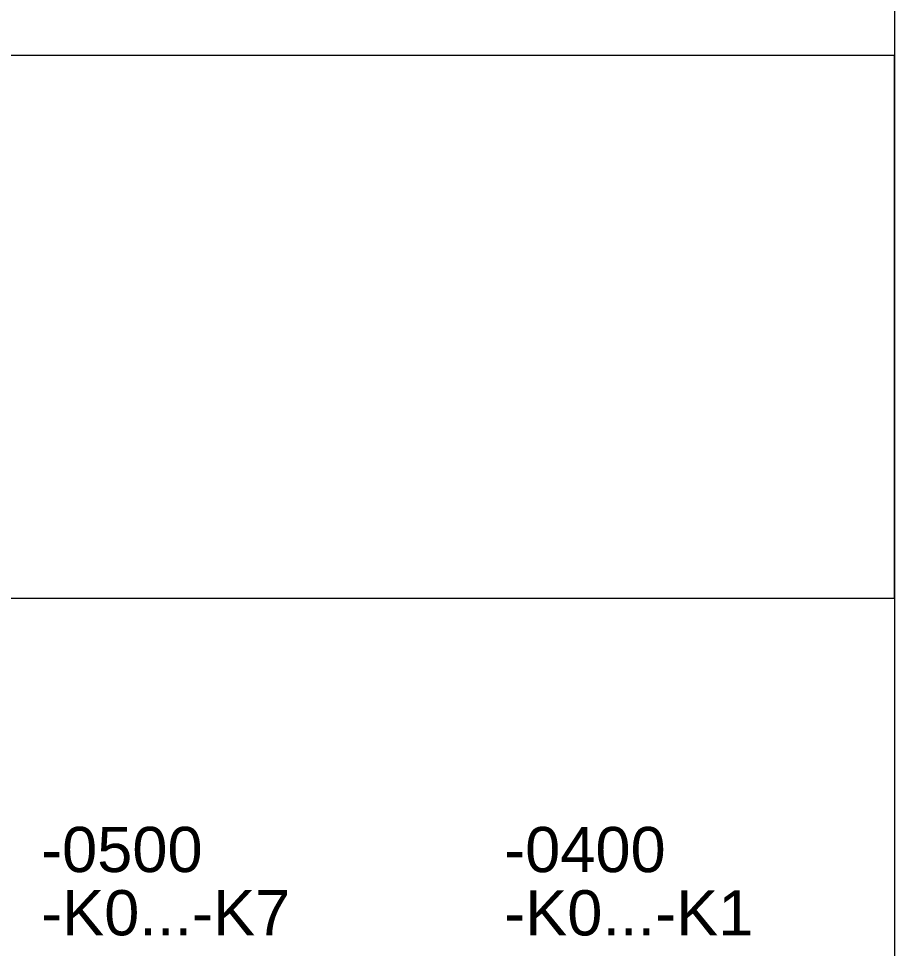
# Model space of a CAD drawing. Header units: millimetres. Extents: x 0 to 14510, y -7775 to 297.
# Drawn here: x 1472.4 to 1569.2, y -2063.2 to -1960.4 of the extents above; entities that cross this region are included whole.
import ezdxf

# ---------------------------------------------------------------- set-up
doc = ezdxf.new("R2010")
doc.units = ezdxf.units.MM
doc.layers.add('eProC - L2', color=41, linetype='Continuous', lineweight=20)
doc.layers.add('Textos eProC', color=41, linetype='Continuous', lineweight=25)
doc.styles.get("Standard").update_dxf_attribs({"font": 'arial.ttf'})

msp = doc.modelspace()

# ---------------------------------------------------------------- linework, layer by layer
at = {"layer": 'eProC - L2'}
msp.add_line((1569.21, -1759.46), (1569.21, -2759.46), dxfattribs=at)
for points in [[(1089.21, -1759.46), (1569.21, -1759.46), (1569.21, -2759.46), (1089.21, -2759.46), (1089.21, -1759.46)], [(1569.21, -1964.46), (1089.21, -1964.46), (1089.21, -2024.46), (1569.21, -2024.46), (1569.21, -1964.46)]]:
    msp.add_lwpolyline(points, dxfattribs=at)

# ---------------------------------------------------------------- texts
at = {"layer": 'Textos eProC', "char_height": 5, "attachment_point": 7}
for s, insert in [('-0500', (1474.86, -2054.84)), ('-0400', (1526.06, -2054.85)), ('-K0...-K7', (1474.86, -2061.84)), ('-K0...-K1', (1526.06, -2061.85))]:
    msp.add_mtext_dynamic_manual_height_columns(s, width=18.3122, gutter_width=12.5, heights=[0], dxfattribs=dict(at, insert=insert))

doc.saveas('drawing.dxf')
